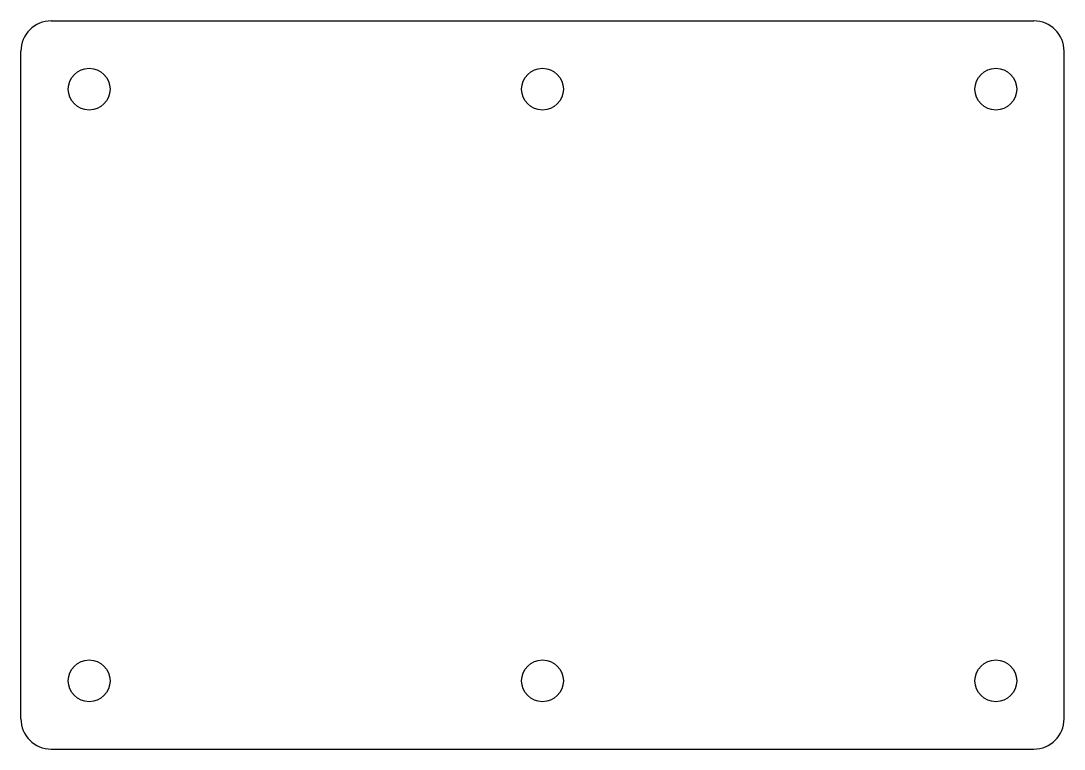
# Model space of a CAD drawing. Header units: millimetres. Extents: x 0 to 138, y 0 to 96.
import ezdxf

# ---------------------------------------------------------------- set-up
doc = ezdxf.new("R2010")
doc.units = ezdxf.units.MM

msp = doc.modelspace()

# ---------------------------------------------------------------- linework, layer by layer
for p, q in [((4, 96), (133.5, 96)), ((0, 4), (0, 92)), ((137.5, 4), (137.5, 92)), ((4, 0), (133.5, 0))]:
    msp.add_line(p, q)
for centre in [(9, 87), (68.75, 87), (128.5, 87), (9, 9), (68.75, 9), (128.5, 9)]:
    msp.add_circle(centre, 2.75)
for centre, start, end in [((4, 92), 90, 180), ((133.5, 92), 0, 90), ((4, 4), 180, 270), ((133.5, 4), -90, 0)]:
    msp.add_arc(centre, 4, start, end)

doc.saveas('drawing.dxf')
